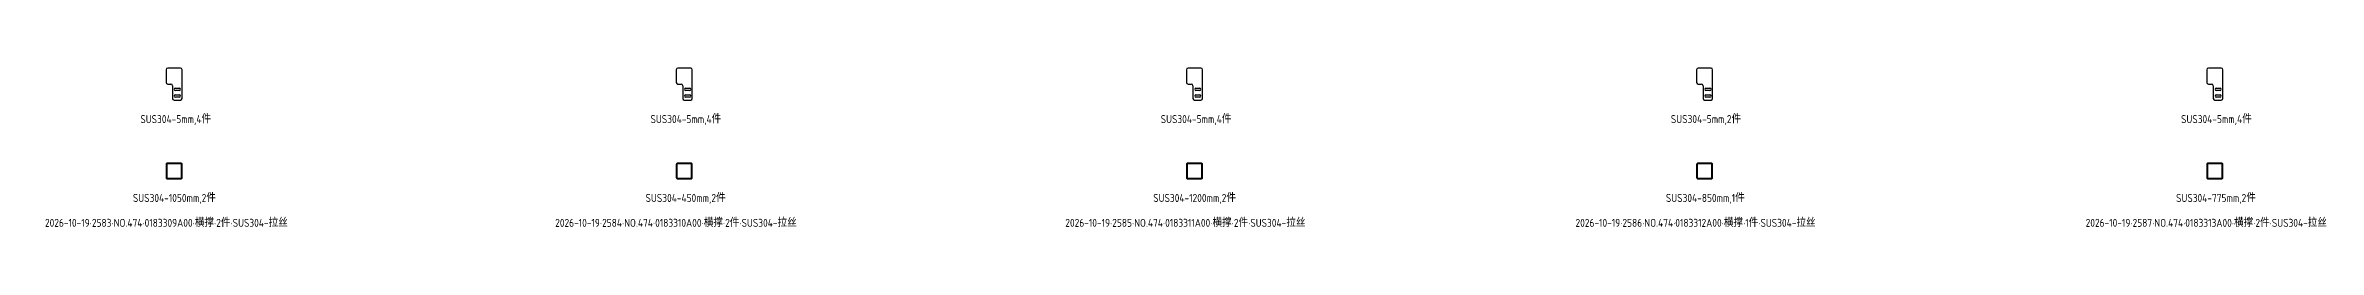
# Model space of a CAD drawing. Header units: inches. Extents: x -1146 to 65066, y 26428 to 27258.
# Drawn here: x 23171 to 31692, y 26431 to 27027 of the extents above; entities that cross this region are included whole.
import ezdxf

# ---------------------------------------------------------------- set-up
doc = ezdxf.new("R2010")
doc.units = ezdxf.units.IN
doc.header["$LTSCALE"] = 0.194989
doc.layers.add('可见 (ISO)', color=7, linetype='Continuous', lineweight=25)
doc.styles.add('Z-English', font='gbenor.shx', dxfattribs={"height": 10, "bigfont": 'hztxt.shx'})

msp = doc.modelspace()

# ---------------------------------------------------------------- linework, layer by layer
at = {"layer": '可见 (ISO)'}
for p, q in [((23623.4, 27021), (23623.4, 26973)), ((23677.4, 27027), (23629.4, 27027)), ((23683.4, 26913), (23683.4, 27021)), ((25536, 27021), (25536, 26973)), ((25590, 27027), (25542, 27027)), ((25596, 26913), (25596, 27021)), ((27448.5, 27021), (27448.5, 26973)), ((27502.5, 27027), (27454.5, 27027)), ((27508.5, 26913), (27508.5, 27021)), ((29361.1, 27021), (29361.1, 26973)), ((29415.1, 27027), (29367.1, 27027)), ((29421.1, 26913), (29421.1, 27021)), ((31273.6, 27021), (31273.6, 26973)), ((31327.6, 27027), (31279.6, 27027)), ((31333.6, 26913), (31333.6, 27021)), ((23629.4, 26967), (23641.4, 26967)), ((23647.4, 26961), (23647.4, 26913)), ((23658.4, 26951.2), (23673.4, 26951.2)), ((23673.4, 26942.8), (23658.4, 26942.8)), ((25542, 26967), (25554, 26967)), ((25560, 26961), (25560, 26913)), ((25571, 26951.2), (25586, 26951.2)), ((25586, 26942.8), (25571, 26942.8)), ((27454.5, 26967), (27466.5, 26967)), ((27472.5, 26961), (27472.5, 26913)), ((27483.5, 26951.2), (27498.5, 26951.2)), ((27498.5, 26942.8), (27483.5, 26942.8)), ((29367.1, 26967), (29379.1, 26967)), ((29385.1, 26961), (29385.1, 26913)), ((29396.1, 26951.2), (29411.1, 26951.2)), ((29411.1, 26942.8), (29396.1, 26942.8)), ((31279.6, 26967), (31291.6, 26967)), ((31297.6, 26961), (31297.6, 26913)), ((31308.6, 26951.2), (31323.6, 26951.2)), ((31323.6, 26942.8), (31308.6, 26942.8)), ((23653.4, 26907), (23677.4, 26907)), ((23658.4, 26926.2), (23673.4, 26926.2)), ((23673.4, 26917.8), (23658.4, 26917.8)), ((25566, 26907), (25590, 26907)), ((25571, 26926.2), (25586, 26926.2)), ((25586, 26917.8), (25571, 26917.8)), ((27478.5, 26907), (27502.5, 26907)), ((27483.5, 26926.2), (27498.5, 26926.2)), ((27498.5, 26917.8), (27483.5, 26917.8)), ((29391.1, 26907), (29415.1, 26907)), ((29396.1, 26926.2), (29411.1, 26926.2)), ((29411.1, 26917.8), (29396.1, 26917.8)), ((31303.6, 26907), (31327.6, 26907)), ((31308.6, 26926.2), (31323.6, 26926.2)), ((31323.6, 26917.8), (31308.6, 26917.8))]:
    msp.add_line(p, q, dxfattribs=at)
for points in [[(23623.4, 26615.7, 0.414214), (23628.4, 26610.7), (23678.4, 26610.7, 0.414214), (23683.4, 26615.7), (23683.4, 26665.7, 0.414214), (23678.4, 26670.7), (23628.4, 26670.7, 0.414214), (23623.4, 26665.7)], [(23625.9, 26615.7, 0.414214), (23628.4, 26613.2), (23678.4, 26613.2, 0.414214), (23680.9, 26615.7), (23680.9, 26665.7, 0.414214), (23678.4, 26668.2), (23628.4, 26668.2, 0.414214), (23625.9, 26665.7)], [(25536, 26615.7, 0.414214), (25541, 26610.7), (25591, 26610.7, 0.414214), (25596, 26615.7), (25596, 26665.7, 0.414214), (25591, 26670.7), (25541, 26670.7, 0.414214), (25536, 26665.7)], [(25538.5, 26615.7, 0.414214), (25541, 26613.2), (25591, 26613.2, 0.414214), (25593.5, 26615.7), (25593.5, 26665.7, 0.414214), (25591, 26668.2), (25541, 26668.2, 0.414214), (25538.5, 26665.7)], [(27448.5, 26615.7, 0.414214), (27453.5, 26610.7), (27503.5, 26610.7, 0.414214), (27508.5, 26615.7), (27508.5, 26665.7, 0.414214), (27503.5, 26670.7), (27453.5, 26670.7, 0.414214), (27448.5, 26665.7)], [(27451, 26615.7, 0.414214), (27453.5, 26613.2), (27503.5, 26613.2, 0.414214), (27506, 26615.7), (27506, 26665.7, 0.414214), (27503.5, 26668.2), (27453.5, 26668.2, 0.414214), (27451, 26665.7)], [(29361.1, 26615.7, 0.414214), (29366.1, 26610.7), (29416.1, 26610.7, 0.414214), (29421.1, 26615.7), (29421.1, 26665.7, 0.414214), (29416.1, 26670.7), (29366.1, 26670.7, 0.414214), (29361.1, 26665.7)], [(29363.6, 26615.7, 0.414214), (29366.1, 26613.2), (29416.1, 26613.2, 0.414214), (29418.6, 26615.7), (29418.6, 26665.7, 0.414214), (29416.1, 26668.2), (29366.1, 26668.2, 0.414214), (29363.6, 26665.7)], [(31273.6, 26615.7, 0.414214), (31278.6, 26610.7), (31328.6, 26610.7, 0.414214), (31333.6, 26615.7), (31333.6, 26665.7, 0.414214), (31328.6, 26670.7), (31278.6, 26670.7, 0.414214), (31273.6, 26665.7)], [(31276.1, 26615.7, 0.414214), (31278.6, 26613.2), (31328.6, 26613.2, 0.414214), (31331.1, 26615.7), (31331.1, 26665.7, 0.414214), (31328.6, 26668.2), (31278.6, 26668.2, 0.414214), (31276.1, 26665.7)]]:
    msp.add_lwpolyline(points, format="xyb", close=True, dxfattribs=at)
for centre, radius, start, end in [((23629.4, 27021), 6, 90, 180), ((23677.4, 27021), 6, 0, 90), ((25542, 27021), 6, 90, 180), ((25590, 27021), 6, 0, 90), ((27454.5, 27021), 6, 90, 180), ((27502.5, 27021), 6, 0, 90), ((29367.1, 27021), 6, 90, 180), ((29415.1, 27021), 6, 0, 90), ((31279.6, 27021), 6, 90, 180), ((31327.6, 27021), 6, 0, 90), ((23629.4, 26973), 6, 180, -90), ((23641.4, 26961), 6, 0, 90), ((23658.4, 26947), 4.25, 90, -90), ((23673.4, 26947), 4.25, -90, 90), ((25542, 26973), 6, 180, -90), ((25554, 26961), 6, 0, 90), ((25571, 26947), 4.25, 90, -90), ((25586, 26947), 4.25, -90, 90), ((27454.5, 26973), 6, 180, -90), ((27466.5, 26961), 6, 0, 90), ((27483.5, 26947), 4.25, 90, -90), ((27498.5, 26947), 4.25, -90, 90), ((29367.1, 26973), 6, 180, -90), ((29379.1, 26961), 6, 0, 90), ((29396.1, 26947), 4.25, 90, -90), ((29411.1, 26947), 4.25, -90, 90), ((31279.6, 26973), 6, 180, -90), ((31291.6, 26961), 6, 0, 90), ((31308.6, 26947), 4.25, 90, -90), ((31323.6, 26947), 4.25, -90, 90), ((23653.4, 26913), 6, 180, -90), ((23658.4, 26922), 4.25, 90, -90), ((23673.4, 26922), 4.25, -90, 90), ((23677.4, 26913), 6, -90, 0), ((25566, 26913), 6, 180, -90), ((25571, 26922), 4.25, 90, -90), ((25586, 26922), 4.25, -90, 90), ((25590, 26913), 6, -90, 0), ((27478.5, 26913), 6, 180, -90), ((27483.5, 26922), 4.25, 90, -90), ((27498.5, 26922), 4.25, -90, 90), ((27502.5, 26913), 6, -90, 0), ((29391.1, 26913), 6, 180, -90), ((29396.1, 26922), 4.25, 90, -90), ((29411.1, 26922), 4.25, -90, 90), ((29415.1, 26913), 6, -90, 0), ((31303.6, 26913), 6, 180, -90), ((31308.6, 26922), 4.25, 90, -90), ((31323.6, 26922), 4.25, -90, 90), ((31327.6, 26913), 6, -90, 0)]:
    msp.add_arc(centre, radius, start, end, dxfattribs=at)

# ---------------------------------------------------------------- texts
at = {"color": 3, "style": 'Z-English'}
for s, p in [('SUS304-5mm,4件', (23526.8, 26820.7)), ('SUS304-5mm,4件', (25439.4, 26820.7)), ('SUS304-5mm,4件', (27351.9, 26820.7)), ('SUS304-5mm,2件', (29264.5, 26820.7)), ('SUS304-5mm,4件', (31177, 26820.7)), ('SUS304-1050mm,2件', (23498.9, 26524.4)), ('SUS304-450mm,2件', (25420.8, 26524.4)), ('SUS304-1200mm,2件', (27324, 26524.4)), ('SUS304-850mm,1件', (29245.9, 26524.4)), ('SUS304-775mm,2件', (31158.4, 26524.4))]:
    msp.add_text(s, height=30, dxfattribs=at).set_placement(p)
at = {"color": 2, "style": 'Z-English'}
for s, p in [('2026-10-19·2583·NO.474·0183309A00·横撑·2件·SUS304-拉丝', (23169.2, 26431)), ('2026-10-19·2584·NO.474·0183310A00·横撑·2件·SUS304-拉丝', (25081.8, 26431)), ('2026-10-19·2585·NO.474·0183311A00·横撑·2件·SUS304-拉丝', (26994.3, 26431)), ('2026-10-19·2586·NO.474·0183312A00·横撑·1件·SUS304-拉丝', (28906.9, 26431)), ('2026-10-19·2587·NO.474·0183313A00·横撑·2件·SUS304-拉丝', (30819.4, 26431))]:
    msp.add_text(s, height=30, dxfattribs=at).set_placement(p)

doc.saveas('drawing.dxf')
